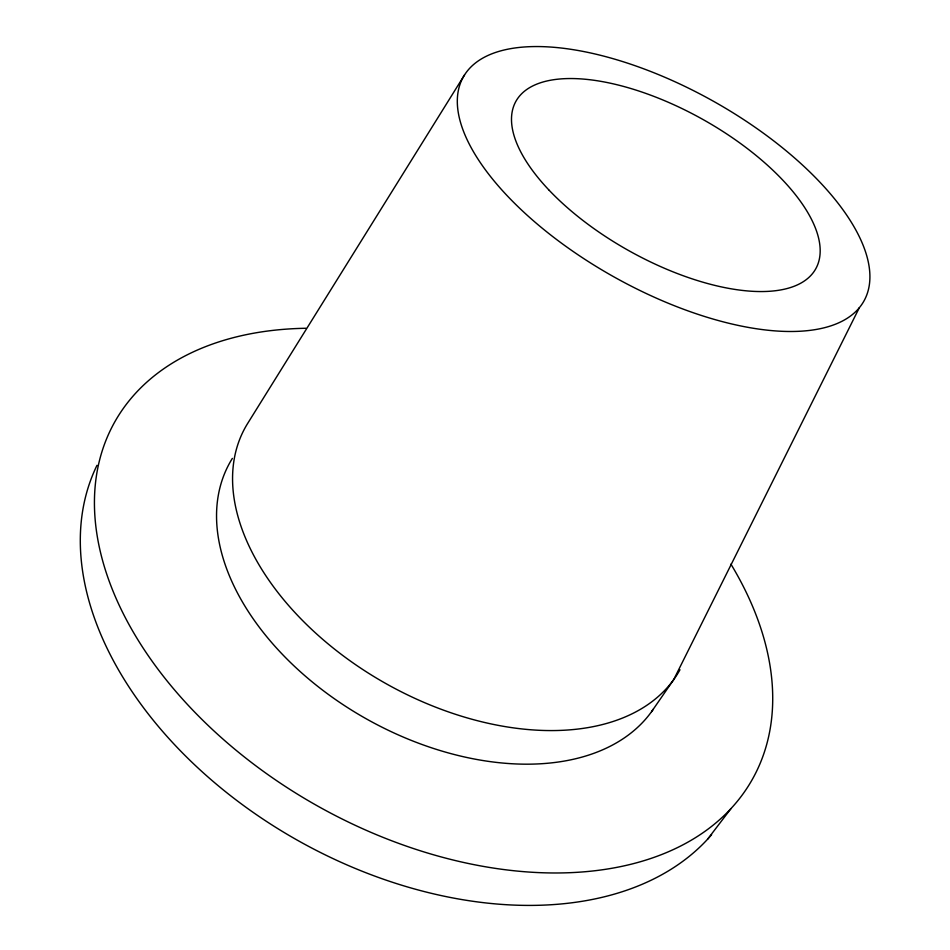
<?xml version="1.0" encoding="UTF-8"?>
<svg xmlns="http://www.w3.org/2000/svg" width="950" height="950" viewBox="0 0 950 950"><rect width="100%" height="100%" fill="white"/><g stroke="black" fill="none" stroke-linecap="round" stroke-linejoin="round"><path stroke-width="1.43" d="M859.299 307.764A229.508 100.926 29.2 0 1 509.188 197.826A229.508 100.926 29.2 0 1 622.321 61.465A229.508 100.926 29.2 0 1 859.299 307.764L673.716 679.606L651.569 711.669M464.514 74.931L247.986 422.916A248.829 155.135 29.2 0 0 383.61 682.278A248.829 155.135 29.2 0 0 679.986 669.738M707.596 839.206L730.977 808.592M711.609 834.694A360.062 238.426 29.2 0 1 284.311 832.604A360.062 238.426 29.2 0 1 96.995 465.322M730.918 564.134A365.465 235.885 29.2 0 1 585.093 871.732A365.465 235.885 29.2 0 1 124.533 616.134A365.465 235.885 29.2 0 1 305.924 328.272M653.256 709.246A245.148 157.071 29.2 0 1 357.996 714.032A245.148 157.071 29.2 0 1 232.358 458.399M549.266 190.368A171.736 75.347 29.2 0 0 811.739 274.502A171.736 75.347 29.2 0 0 636.476 90.25A171.736 75.347 29.2 0 0 549.266 190.368"/></g></svg>
